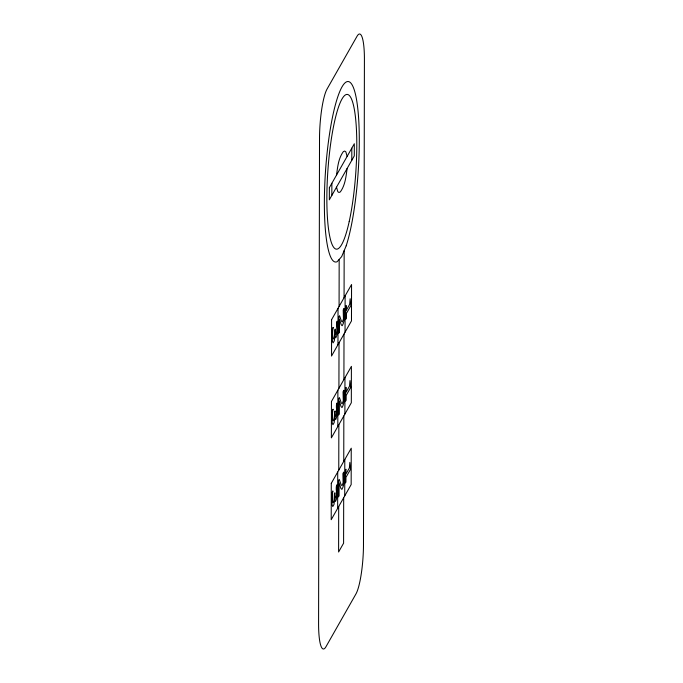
<?xml version="1.0" encoding="UTF-8"?>
<svg xmlns="http://www.w3.org/2000/svg" width="683" height="683" viewBox="0 0 683 683"><rect width="100%" height="100%" fill="white"/><g stroke="black" fill="none" stroke-linecap="round" stroke-linejoin="round"><path stroke-width="1.02" d="M331.836 195.398L331.861 183.275M337.65 508.365L337.718 471.996M337.812 426.534L337.88 390.164M337.965 344.702L338.034 308.332M338.691 506.521L338.606 551.984L343.592 543.207L343.686 497.745M338.768 470.152L338.853 424.689M338.922 388.32L339.016 342.857M339.084 306.488L339.169 259.429M343.754 461.375L343.839 415.913M343.916 379.543L344.001 334.081M344.07 297.711L344.164 250.652M344.727 495.901L344.795 459.531M344.889 414.069L344.958 377.699M345.043 332.237L345.12 295.867M351.796 160.274L351.813 148.151M336.548 175.027C337.607 167.045 338.444 158.319 343.327 151.635L344.684 151.045L345.854 151.874L347.135 156.398M347.109 168.522C346.05 176.504 345.205 185.23 340.33 191.914L338.964 192.504L337.803 191.675L336.523 187.151M319.516 138.555L318.585 623.485A38.769 6.992 -86 0 0 325.996 646.681L355.928 593.988A38.769 6.992 -86 0 0 363.484 544.445L364.415 59.515A38.769 6.992 -86 0 0 357.004 36.319L327.072 89.012A38.769 6.992 -86 0 0 319.516 138.555M329.368 187.671L329.343 199.795L354.289 155.878L354.315 143.754L329.368 187.671M331.281 483.325L331.212 519.695L351.164 484.571L351.241 448.202L331.281 483.325M331.443 401.493L331.366 437.863L351.327 402.739L351.395 366.37L331.443 401.493M331.596 319.661L331.528 356.031L351.48 320.908L351.557 284.538L331.596 319.661M332.86 491.12C331.033 500.946 334.124 509.86 334.397 493.749L334.969 492.742L335.182 497.395A3.637 0.657 -86 0 0 335.618 498.009C337.957 493.971 335.037 488.789 336.821 484.862C336.932 490.3 338.085 496.601 335.481 501.535L334.747 498.359L333.978 504.541L332.775 506.555L332.066 504.839L331.81 500.127L332.134 492.392L332.86 491.12M333.022 409.288C331.195 419.114 334.286 428.028 334.559 411.917L335.131 410.91L335.336 415.563A3.637 0.657 -86 0 0 335.78 416.178C338.111 412.139 335.199 406.957 336.984 403.03C337.086 408.468 338.239 414.769 335.643 419.704L334.901 416.528L334.132 422.709L332.937 424.724L332.22 423.008L331.964 418.295L332.297 410.56L333.022 409.288M333.176 327.456C331.349 337.282 334.448 346.196 334.713 330.085L335.285 329.086L335.498 333.731A3.637 0.657 -86 0 0 335.934 334.346C338.273 330.307 335.353 325.125 337.137 321.198C337.248 326.636 338.401 332.937 335.797 337.872L335.063 334.696L334.294 340.877L333.091 342.892L332.382 341.176L332.126 336.463L332.45 328.728L333.176 327.456M338.486 480.704L338.452 496.9L339.075 495.807L339.101 482.907L340.937 488.516L341.901 489.387C344.966 484.349 343.805 477.767 343.669 472.115L342.9 473.669L343.131 482.71L342.021 485.673L341.141 484.845L339.246 479.364L338.486 480.704M338.64 398.872L338.614 415.068L339.229 413.975L339.255 401.075L341.099 406.684L342.055 407.555C345.128 402.518 343.967 395.935 343.831 390.283L343.054 391.837L343.293 400.878L342.183 403.841L341.295 403.013L339.4 397.532L338.64 398.872M338.802 317.04L338.768 333.236L339.391 332.143L339.417 319.243L341.252 324.86L342.217 325.723C345.282 320.686 344.13 314.103 343.984 308.451L343.216 310.005L343.447 319.046L342.337 322.009L341.457 321.181L339.562 315.7L338.802 317.04M345.436 470.16L345.41 482.958L345.931 482.044L345.94 477.391L350.541 469.289L349.841 462.4L349.372 467.975L345.948 474.002L345.957 469.247L345.436 470.16M345.589 388.328L345.564 401.126L346.085 400.212L346.093 395.559L350.703 387.457L350.003 380.568L349.525 386.143L346.102 392.17L346.11 387.415L345.589 388.328M345.752 306.496L345.726 319.294L346.247 318.38L346.255 313.728L350.857 305.625L350.157 298.736L349.687 304.311L346.264 310.338L346.272 305.583L345.752 306.496M346.187 245.795L341.662 256.637L337.154 261.7A90.472 16.324 -86 0 1 327.618 148.279A90.472 16.324 -86 0 1 356.227 97.925A90.472 16.324 -86 0 1 346.187 245.795M349.192 221.599A77.546 13.993 -86 0 0 349.431 95.611A77.546 13.993 -86 0 0 326.858 198.121A77.546 13.993 -86 0 0 349.192 221.599"/></g></svg>
